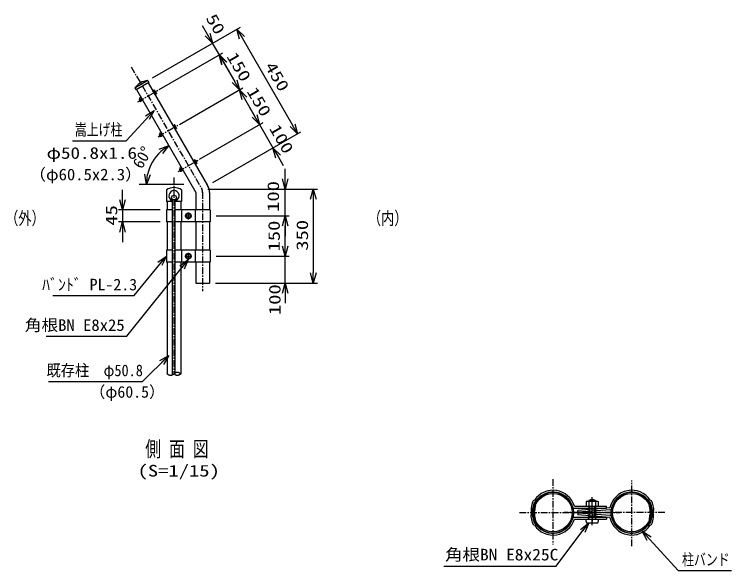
# Model space of a CAD drawing. Units: millimetres, scale not verified. Extents: x -4455 to 4455, y -3150 to 3150.
# Drawn here: x -369 to 2301, y 7 to 2078 of the extents above; entities that cross this region are included whole.
import ezdxf
from ezdxf.enums import TextEntityAlignment as Align

# ---------------------------------------------------------------- set-up
doc = ezdxf.new("R2010")
doc.units = ezdxf.units.MM
doc.header["$LTSCALE"] = 20
doc.linetypes.add('USER1', pattern=[2, 1.25, -0.25, 0.25, -0.25])
for name, color, linetype, lineweight in [('0-0_net', 2, 'Continuous', 25), ('0-1_0', 7, 'Continuous', 25), ('0-3_1', 7, 'Continuous', 25), ('0-4_EXTCNT-L', 4, 'Continuous', 25), ('0-5_柱', 7, 'Continuous', 25), ('0-6_center', 2, 'USER1', 25), ('0-7_band', 3, 'Continuous', 25), ('0-B_2', 7, 'Continuous', 25), ('0-C_10', 4, 'Continuous', 25), ('0-D_CENTLN-L', 2, 'USER1', 25)]:
    doc.layers.add(name, color=color, linetype=linetype, lineweight=lineweight)
doc.styles.add('ＭＳ ゴシック', font='')
doc.styles.get('ＭＳ ゴシック').set_extended_font_data('MS Gothic')

# ---------------------------------------------------------------- blocks, each defined once
blk = doc.blocks.new('_Open30')
at = {"layer": '0-1_0', "color": 2}
blk.add_line((0, 0), (-20, 0), dxfattribs=at)
blk.add_lwpolyline([(-20, 5.36), (0, 0), (-20, -5.36)], dxfattribs=at)

msp = doc.modelspace()

# ---------------------------------------------------------------- linework, layer by layer
at = {"layer": '0-0_net', "color": 1}
for p, q in [((145.41, 1841.02), (472.79, 2030.03)), ((145.41, 1841.02), (382.3, 1977.79)), ((170.38, 1797.76), (406.83, 1934.27)), ((170.4, 1797.72), (407.3, 1934.49)), ((245.39, 1667.85), (481.83, 1804.36)), ((245.39, 1667.85), (481.83, 1804.36)), ((320.41, 1537.91), (556.86, 1674.42)), ((320.41, 1537.91), (556.86, 1674.42)), ((370.41, 1451.3), (697.79, 1640.32)), ((370.41, 1451.3), (606.86, 1587.82)), ((351.23, 1427.39), (758.9, 1427.39)), ((351.25, 1427.35), (653.9, 1427.35)), ((382.98, 1327.35), (653.9, 1327.35)), ((382.98, 1327.35), (653.9, 1327.35)), ((382.98, 1177.35), (653.9, 1177.35)), ((382.98, 1177.35), (653.9, 1177.35)), ((380.03, 1077.35), (653.9, 1077.35)), ((380.03, 1077.35), (758.9, 1077.35))]:
    msp.add_line(p, q, dxfattribs=at)
at = {"layer": '0-0_net'}
for p, q in [((350.56, 2002.76), (331.81, 2035.24)), ((478.55, 1990.05), (666.05, 1665.29)), ((394.31, 1926.99), (369.31, 1970.29)), ((412.59, 1894.3), (450.09, 1829.34)), ((413.06, 1894.52), (431.81, 1862.04)), ((487.59, 1764.39), (525.12, 1699.4)), ((525.12, 1699.39), (506.37, 1731.87)), ((543.87, 1666.92), (593.87, 1580.32)), ((612.62, 1547.84), (631.37, 1515.37)), ((638.9, 1464.85), (638.9, 1502.35)), ((638.9, 1327.35), (638.9, 1427.35)), ((743.9, 1389.89), (743.9, 1114.85)), ((638.9, 1214.85), (638.9, 1289.85)), ((638.9, 1289.85), (638.9, 1252.35)), ((638.9, 1214.85), (638.9, 1252.35)), ((638.9, 1077.35), (638.9, 1177.35)), ((638.9, 1039.85), (638.9, 1002.35))]:
    msp.add_line(p, q, dxfattribs=at)
at = {"layer": '0-1_0', "color": 2}
for p, q in [((33.94, 1387.35), (33.94, 1424.85)), ((33.94, 1349.85), (33.94, 1304.85)), ((33.94, 1267.35), (33.94, 1229.85)), ((1645.9, 21.81), (1229.82, 21.81)), ((2101.23, 6.81), (2300.74, 6.81))]:
    msp.add_line(p, q, dxfattribs=at)
at = {"layer": '0-1_0', "color": 1}
for p, q in [((174.58, 1349.85), (18.94, 1349.85)), ((174.58, 1304.85), (18.94, 1304.85))]:
    msp.add_line(p, q, dxfattribs=at)
at = {"layer": '0-1_0'}
for p, q in [((1567, 269.37), (1564.87, 268.14)), ((1769.49, 267.78), (1769.49, 265.91)), ((1769.49, 267.78), (1793.49, 267.78)), ((1773.09, 265.91), (1773.09, 267.78)), ((1789.89, 265.91), (1789.89, 267.78)), ((1793.49, 267.78), (1793.49, 265.91)), ((1997.61, 269.37), (1999.74, 268.14)), ((1563.42, 250.64), (1570.17, 249.21)), ((1570.26, 263.29), (1568.32, 262.16)), ((1715.49, 246.63), (1835.49, 246.63)), ((1847.49, 240.31), (1727.85, 230.89)), ((1762.83, 265.91), (1800.15, 265.91)), ((1765.59, 265.91), (1769.49, 263.66)), ((1773.39, 265.91), (1769.49, 263.66)), ((1769.49, 263.66), (1769.49, 246.63)), ((1789.59, 265.91), (1793.49, 263.66)), ((1797.39, 265.91), (1793.49, 263.66)), ((1793.49, 263.66), (1793.49, 246.63)), ((1835.49, 239.73), (1835.49, 246.63)), ((2000.67, 254.53), (1994.01, 252.74)), ((1994.35, 263.29), (1996.29, 262.16)), ((1558.1, 223.43), (1558.75, 224.08)), ((1562.23, 218.7), (1562.84, 219.38)), ((1562.98, 227.18), (1563.63, 226.53)), ((1713.98, 239.73), (1835.49, 239.73)), ((1728.39, 224.02), (1727.85, 230.89)), ((1728.39, 221.4), (1727.85, 214.52)), ((1847.49, 205.1), (1727.85, 214.52)), ((1849.54, 233.55), (1728.39, 224.02)), ((1849.54, 211.87), (1728.39, 221.4)), ((2001.63, 218.24), (2000.98, 218.89)), ((2002.38, 226.72), (2001.77, 226.04)), ((2006.51, 221.98), (2005.86, 221.34)), ((1563.94, 190.89), (1570.6, 192.68)), ((1713.98, 205.68), (1835.49, 205.68)), ((1715.49, 198.78), (1835.49, 198.78)), ((1757.49, 198.78), (1805.49, 198.78)), ((1835.49, 205.68), (1835.49, 198.78)), ((2001.19, 194.77), (1994.44, 196.2)), ((1567, 176.04), (1564.87, 177.28)), ((1570.26, 182.13), (1568.32, 183.25)), ((1761.99, 184.38), (1800.99, 184.38)), ((1994.35, 182.13), (1996.29, 183.25)), ((1997.61, 176.04), (1999.74, 177.28))]:
    msp.add_line(p, q, dxfattribs=at)
at = {"layer": '0-1_0', "color": 4}
for p, q in [((1769.49, 246.63), (1769.49, 210.78)), ((1773.09, 205.88), (1773.09, 246.63)), ((1789.89, 205.88), (1789.89, 246.63)), ((1793.49, 246.63), (1793.49, 210.78)), ((1767.69, 203.28), (1771.98, 204.43)), ((1767.69, 198.78), (1767.69, 203.28)), ((1768.77, 203.57), (1768.77, 210.78)), ((1768.77, 210.78), (1794.21, 210.78)), ((1794.21, 203.57), (1794.21, 210.78))]:
    msp.add_line(p, q, dxfattribs=at)
at = {"layer": '0-1_0', "color": 3}
for p, q in [((1645.9, 21.81), (1767.19, 182.39)), ((2101.23, 6.81), (1969.61, 151.57))]:
    msp.add_line(p, q, dxfattribs=at)
at = {"layer": '0-1_0'}
for points in [[(-152.37, 1607.07), (47.4, 1607.07), (150.37, 1717.91)], [(-241.82, 710.96), (108.54, 710.96), (204.75, 805.94)], [(1762.83, 265.91), (1758.93, 263.66), (1758.93, 246.63), (1804.05, 246.63)], [(1800.15, 265.91), (1804.05, 263.66), (1804.05, 246.63)]]:
    msp.add_lwpolyline(points, dxfattribs=at)
at = {"layer": '0-1_0', "color": 3}
for points in [[(-224.96, 1030.44), (76.71, 1030.44), (195.47, 1175.44)], [(-249.88, 879.56), (50.28, 879.56), (277.2, 1162.81)]]:
    msp.add_lwpolyline(points, dxfattribs=at)
at = {"layer": '0-1_0', "color": 4}
msp.add_lwpolyline([(1795.29, 198.78), (1795.29, 203.28), (1791.01, 204.43)], dxfattribs=at)
at = {"layer": '0-1_0', "color": 3}
for centre, radius in [((1635.87, 222.71), 76.2), ((1635.87, 222.71), 71.4), ((1928.74, 222.71), 76.2), ((1928.74, 222.71), 71.4)]:
    msp.add_circle(centre, radius, dxfattribs=at)
at = {"layer": '0-1_0'}
for centre, radius, start, end in [((1635.87, 222.86), 83.1, 16.61866, 145.96895), ((1635.9, 222.78), 76.28, 15.83904, 141.43179), ((1928.74, 222.86), 83.1, 34.03105, 167.88099), ((1928.71, 222.78), 76.28, 38.56821, 168.66301), ((1571.77, 256.19), 13.8, 120, 165.56163), ((1563.36, 275.24), 13.8, 300, 339.19486), ((1781.49, 245.28), 25.5, 61.92751, 118.07249), ((2001.25, 275.24), 13.8, 200.80514, 240), ((1992.84, 256.19), 13.8, 14.43837, 60), ((1701.19, 222.86), 147.45, 165.56163, 176.05686), ((1701.19, 222.86), 140.55, 168.60068, 177.63166), ((1701.19, 222.86), 140.55, 165.56163, 176.05686), ((1571.77, 256.19), 6.9, 120, 165.56163), ((1701.19, 222.86), 133.65, 168.62961, 177.63166), ((1714.18, 244.77), 5.04, 193.4251, 267.66961), ((1803.58, 212.33), 194.66, 4.52123, 11.97968), ((1992.84, 256.19), 6.9, 14.43837, 60), ((1897.49, 224.93), 107.23, 6.23316, 17.91068), ((1864.6, 219.33), 140.55, 5.47449, 14.50547), ((1898.85, 225.16), 112.75, 6.24102, 17.7988), ((1573.07, 210.73), 19.59, 142.31807, 188.03653), ((1568.23, 232.04), 14.17, 176.09309, 221.18613), ((1572.61, 212.13), 18.38, 142.07993, 144.88864), ((1524.15, 208.93), 36.14, 5.95148, 22.40194), ((1553.87, 228.96), 6.9, 315, 357.63166), ((1580.95, 210.37), 20.49, 156.01653, 184.27756), ((1567.86, 232.06), 6.9, 176.05686, 225), ((1570.92, 214.52), 9.43, 119.68991, 148.97844), ((1553.06, 216.46), 14.59, 25.33278, 43.61265), ((1553.13, 228.97), 14.54, 334.48464, 357.70293), ((1592.59, 223.97), 26.37, 182.73491, 193.65639), ((1761.03, 233.08), 194.66, 184.52123, 191.97968), ((1848.94, 238.56), 5.04, 276.83039, 351.0749), ((1863.41, 222.55), 133.65, 348.62961, 357.63166), ((2011.48, 216.45), 14.54, 154.48464, 177.70293), ((1972.01, 221.45), 26.37, 2.73491, 13.65639), ((2011.54, 228.95), 14.59, 205.33278, 223.61265), ((1993.69, 230.9), 9.43, 299.68991, 328.97844), ((1863.41, 222.55), 140.55, 348.60068, 357.63166), ((1996.75, 213.36), 6.9, 356.05686, 45), ((1983.66, 235.05), 20.49, 336.01653, 4.27756), ((2010.74, 216.46), 6.9, 135, 177.63166), ((2040.46, 236.48), 36.14, 185.95148, 202.40194), ((1992, 233.28), 18.38, 322.07993, 324.88864), ((1991.54, 234.68), 19.59, 322.31807, 8.03653), ((1996.38, 213.38), 14.17, 356.09309, 41.18613), ((1665.76, 220.25), 112.75, 186.24102, 197.7988), ((1700.01, 226.09), 140.55, 185.47449, 194.50547), ((1667.12, 220.48), 107.23, 186.23316, 197.91068), ((1571.77, 189.23), 6.9, 194.43837, 240), ((1635.87, 222.55), 83.1, 214.03105, 343.38134), ((1635.9, 222.63), 76.28, 218.56821, 344.16096), ((1714.18, 200.64), 5.04, 92.33039, 166.5749), ((1783.46, 197.67), 25.99, 177.54795, 208.86111), ((1779.53, 197.67), 25.99, 331.13889, 2.45205), ((1928.74, 222.55), 83.1, 192.11901, 325.96895), ((1848.94, 206.86), 5.04, 8.9251, 83.16961), ((1928.71, 222.63), 76.28, 191.33699, 321.43179), ((1992.84, 189.23), 6.9, 300, 345.56163), ((1863.41, 222.55), 140.55, 345.56163, 356.05686), ((1863.41, 222.55), 147.45, 345.56163, 356.05686), ((1571.77, 189.23), 13.8, 194.43837, 240), ((1563.36, 170.18), 13.8, 20.80514, 60), ((1761.99, 185.88), 1.5, 210.22456, 270), ((1800.99, 185.88), 1.5, 270, 329.77544), ((2001.25, 170.18), 13.8, 120, 159.19486), ((1992.84, 189.23), 13.8, 300, 345.56163)]:
    msp.add_arc(centre, radius, start, end, dxfattribs=at)
at = {"layer": '0-1_0', "color": 4}
for centre, start, end in [((1771.59, 205.88), 285, 0), ((1791.39, 205.88), 180, 255)]:
    msp.add_arc(centre, 1.5, start, end, dxfattribs=at)
at = {"layer": '0-3_1', "color": 4, "linetype": 'USER1'}
for p, q in [((91.39, 1752.1), (165.25, 1794.75)), ((166.39, 1622.19), (240.25, 1664.84)), ((241.39, 1492.28), (315.25, 1534.93))]:
    msp.add_line(p, q, dxfattribs=at)
at = {"layer": '0-3_1'}
for p, q in [((96.62, 1758.03), (99.7, 1769.52)), ((98.38, 1760.76), (105.24, 1764.72)), ((102.98, 1768.64), (99.7, 1769.52)), ((102.38, 1753.83), (109.24, 1757.79)), ((171.62, 1628.12), (174.7, 1639.61)), ((173.38, 1630.85), (180.24, 1634.81)), ((177.98, 1638.73), (174.7, 1639.61)), ((177.38, 1623.92), (184.24, 1627.88)), ((298.95, 1530.14), (305.59, 1533.97)), ((302.95, 1523.21), (309.59, 1527.04)), ((305.59, 1533.97), (309.59, 1527.04)), ((305.59, 1533.97), (306.96, 1533.6)), ((306.96, 1533.6), (309.96, 1528.41)), ((309.96, 1528.41), (309.59, 1527.04)), ((246.62, 1498.21), (249.7, 1509.7)), ((248.38, 1500.94), (255.25, 1504.9)), ((252.98, 1508.82), (249.7, 1509.7)), ((252.38, 1494.01), (259.25, 1497.97)), ((197.98, 1423.75), (197.98, 1380.75)), ((252.98, 1423.75), (252.98, 1380.75)), ((219.96, 1387.64), (214.84, 1392.77)), ((230.9, 1387.64), (236.02, 1392.77)), ((220.48, 1380.75), (197.98, 1380.75)), ((220.43, 735.57), (220.43, 1387.91)), ((230.43, 742.21), (230.43, 1387.91)), ((252.98, 1380.75), (230.48, 1380.75))]:
    msp.add_line(p, q, dxfattribs=at)
at = {"layer": '0-3_1', "color": 4}
msp.add_line((261.78, 1444.57), (96.11, 1444.57), dxfattribs=at)
at = {"layer": '0-3_1'}
msp.add_circle((225.43, 1395.39), 9, dxfattribs=at)
msp.add_circle((225.43, 1395.39), 9, dxfattribs=at)
for centre, radius, start, end in [((100.32, 1757.39), 4, 120, 300), ((175.32, 1627.48), 4, 120, 300), ((250.33, 1497.57), 4, 120, 300), ((225.48, 1386.24), 46.52, 53.75753, 126.24036), ((225.45, 1402.25), 19, 292.92938, 245.65717), ((306.73, 1415), 50.8, 359.99998, 30.0003), ((218.45, 1386.78), 2, 245.55466, 10.65671), ((232.45, 1386.77), 2, 169.34322, 276.63275)]:
    msp.add_arc(centre, radius, start, end, dxfattribs=at)
at = {"layer": '0-4_EXTCNT-L'}
for points in [[(205.62, 735.23), (205.11, 735.52), (204.6, 735.82), (204.09, 736.14), (203.58, 736.46), (203.08, 736.79), (202.57, 737.13), (202.06, 737.48), (201.55, 737.82), (201.04, 738.18), (200.54, 738.53), (200.03, 738.89)], [(225.43, 738.89), (224.92, 738.53), (224.41, 738.18), (223.9, 737.82), (223.4, 737.48), (222.89, 737.13), (222.38, 736.79), (221.87, 736.46), (221.36, 736.14), (220.86, 735.82), (220.35, 735.52), (219.84, 735.23), (219.33, 734.95), (218.82, 734.68), (218.32, 734.43), (217.81, 734.19), (217.3, 733.97), (216.79, 733.77), (216.28, 733.59), (215.78, 733.43), (215.27, 733.29), (214.76, 733.17), (214.25, 733.08), (213.74, 733.01), (213.24, 732.97), (212.73, 732.96), (212.22, 732.97), (211.71, 733.01), (211.2, 733.08), (210.7, 733.17), (210.19, 733.29), (209.68, 733.43), (209.17, 733.59), (208.66, 733.77), (208.16, 733.97), (207.65, 734.19), (207.14, 734.43), (206.63, 734.68), (206.12, 734.95), (205.62, 735.23)], [(231.02, 742.55), (230.51, 742.25), (230, 741.95), (229.49, 741.63), (228.99, 741.31), (228.48, 740.98), (227.97, 740.64), (227.46, 740.3), (226.95, 739.95), (226.44, 739.6), (225.94, 739.24), (225.43, 738.89)], [(231.02, 735.23), (230.51, 735.52), (230, 735.82), (229.49, 736.14), (228.99, 736.46), (228.48, 736.79), (227.97, 737.13), (227.46, 737.48), (226.95, 737.82), (226.44, 738.18), (225.94, 738.53), (225.43, 738.89)], [(250.83, 738.89), (250.32, 739.24), (249.81, 739.6), (249.31, 739.95), (248.8, 740.3), (248.29, 740.64), (247.78, 740.98), (247.27, 741.31), (246.77, 741.63), (246.26, 741.95), (245.75, 742.25), (245.24, 742.55), (244.73, 742.83), (244.23, 743.09), (243.72, 743.35), (243.21, 743.58), (242.7, 743.8), (242.19, 744), (241.69, 744.18), (241.18, 744.34), (240.67, 744.48), (240.16, 744.6), (239.65, 744.69), (239.15, 744.76), (238.64, 744.8), (238.13, 744.81), (237.62, 744.8), (237.11, 744.76), (236.61, 744.69), (236.1, 744.6), (235.59, 744.48), (235.08, 744.34), (234.57, 744.18), (234.07, 744), (233.56, 743.8), (233.05, 743.58), (232.54, 743.35), (232.03, 743.09), (231.53, 742.83), (231.02, 742.55)], [(250.83, 738.89), (250.32, 738.53), (249.81, 738.18), (249.31, 737.82), (248.8, 737.48), (248.29, 737.13), (247.78, 736.79), (247.27, 736.46), (246.77, 736.14), (246.26, 735.82), (245.75, 735.52), (245.24, 735.23), (244.73, 734.95), (244.23, 734.68), (243.72, 734.43), (243.21, 734.19), (242.7, 733.97), (242.19, 733.77), (241.69, 733.59), (241.18, 733.43), (240.67, 733.29), (240.16, 733.17), (239.65, 733.08), (239.15, 733.01), (238.64, 732.97), (238.13, 732.96), (237.62, 732.97), (237.11, 733.01), (236.61, 733.08), (236.1, 733.17), (235.59, 733.29), (235.08, 733.43), (234.57, 733.59), (234.07, 733.77), (233.56, 733.97), (233.05, 734.19), (232.54, 734.43), (232.03, 734.68), (231.53, 734.95), (231.02, 735.23)]]:
    msp.add_lwpolyline(points, dxfattribs=at)
at = {"layer": '0-5_柱'}
for p, q in [((127.66, 1830.77), (80.2, 1803.37)), ((131.66, 1823.84), (107.93, 1810.14)), ((127.66, 1830.77), (131.66, 1823.84)), ((129.92, 1822.84), (350.72, 1440.4)), ((80.2, 1803.37), (84.2, 1796.44)), ((107.93, 1810.14), (84.2, 1796.44)), ((85.93, 1797.44), (306.73, 1415)), ((306.73, 1415), (306.73, 1349.85)), ((357.53, 1415), (357.53, 1349.85)), ((200.03, 1380.75), (200.03, 1349.85)), ((250.83, 1380.75), (250.83, 1349.85)), ((200.03, 1304.85), (200.03, 1199.85)), ((250.83, 1304.85), (250.83, 1199.85)), ((306.73, 1304.85), (306.73, 1199.85)), ((357.53, 1304.85), (357.53, 1199.85)), ((200.03, 1154.85), (200.03, 738.89)), ((250.83, 1154.85), (250.83, 738.89)), ((306.73, 1154.85), (306.73, 1077.35)), ((357.53, 1154.85), (357.53, 1077.35)), ((306.73, 1077.35), (357.53, 1077.35))]:
    msp.add_line(p, q, dxfattribs=at)
msp.add_arc((131.65, 1769.05), 61.84, 93.70169, 146.29858, dxfattribs=at)
at = {"layer": '0-5_柱', "color": 2}
msp.add_arc((290.23, 1444.23), 167.6, 132.84657, 167.15339, dxfattribs=at)
at = {"layer": '0-6_center'}
for p, q in [((66.53, 1881.84), (328.74, 1427.67)), ((225.43, 1469.81), (225.43, 738.89)), ((332.13, 1415.9), (332.13, 1047.68)), ((1781.49, 226.3), (1781.49, 280.15)), ((1781.49, 231.32), (1781.49, 255.18)), ((1781.49, 176.49), (1781.49, 223.06)), ((1781.49, 214.1), (1781.49, 190.23))]:
    msp.add_line(p, q, dxfattribs=at)
msp.add_arc((306.73, 1415), 25.4, 359.99998, 30.0003, dxfattribs=at)
at = {"layer": '0-7_band'}
for p, q in [((197.08, 1349.85), (197.08, 1304.85)), ((220.48, 1349.85), (197.08, 1349.85)), ((360.48, 1349.85), (230.48, 1349.85)), ((253.78, 1349.85), (253.78, 1304.85)), ((278.78, 1337.13), (270.26, 1332.21)), ((278.78, 1340.27), (278.78, 1314.44)), ((278.78, 1337.13), (287.29, 1332.21)), ((303.78, 1349.85), (303.78, 1304.85)), ((360.48, 1349.85), (360.48, 1304.85)), ((265.86, 1327.35), (291.69, 1327.35)), ((270.26, 1332.21), (270.26, 1322.5)), ((278.78, 1317.58), (270.26, 1322.5)), ((278.78, 1317.58), (287.29, 1322.5)), ((287.29, 1322.5), (287.29, 1332.21)), ((220.48, 1304.85), (197.08, 1304.85)), ((293.78, 1304.85), (230.48, 1304.85)), ((360.48, 1304.85), (253.78, 1304.85)), ((197.08, 1199.85), (197.08, 1154.85)), ((220.48, 1199.85), (197.08, 1199.85)), ((293.78, 1199.85), (230.48, 1199.85)), ((360.48, 1199.85), (253.78, 1199.85)), ((253.78, 1199.85), (253.78, 1154.85)), ((265.86, 1177.35), (291.69, 1177.35)), ((278.78, 1187.13), (270.26, 1182.21)), ((270.26, 1182.21), (270.26, 1172.5)), ((278.78, 1190.27), (278.78, 1164.44)), ((278.78, 1187.13), (287.29, 1182.21)), ((303.78, 1199.85), (303.78, 1154.85)), ((360.48, 1199.85), (360.48, 1154.85)), ((220.48, 1154.85), (197.08, 1154.85)), ((293.78, 1154.85), (230.48, 1154.85)), ((360.48, 1154.85), (253.78, 1154.85)), ((278.78, 1167.58), (270.26, 1172.5))]:
    msp.add_line(p, q, dxfattribs=at)
msp.add_lwpolyline([(278.78, 1167.58), (287.29, 1172.5), (287.29, 1182.21)], dxfattribs=at)
for centre, radius in [((278.78, 1327.35), 10.5), ((278.78, 1327.35), 8.52), ((278.78, 1177.35), 10.5), ((278.78, 1177.35), 8.52)]:
    msp.add_circle(centre, radius, dxfattribs=at)
at = {"layer": '0-B_2'}
for p, q in [((146.9, 1793.44), (151.9, 1796.33)), ((154.9, 1779.58), (146.9, 1793.44)), ((148.9, 1789.97), (153.9, 1792.86)), ((152.98, 1795.71), (151.9, 1796.33)), ((159.9, 1783.71), (152.98, 1795.71)), ((152.9, 1783.04), (157.9, 1785.93)), ((154.9, 1779.58), (159.9, 1782.47)), ((159.9, 1783.71), (159.9, 1782.47)), ((221.9, 1663.53), (226.91, 1666.42)), ((229.9, 1649.67), (221.9, 1663.53)), ((223.9, 1660.06), (228.91, 1662.95)), ((227.98, 1665.8), (226.91, 1666.42)), ((227.9, 1653.14), (232.91, 1656.03)), ((234.91, 1653.8), (227.98, 1665.8)), ((229.9, 1649.67), (234.91, 1652.56)), ((234.91, 1653.8), (234.91, 1652.56)), ((296.9, 1533.62), (301.91, 1536.51)), ((304.9, 1519.76), (296.9, 1533.62)), ((298.9, 1530.16), (303.91, 1533.05)), ((302.98, 1535.89), (301.91, 1536.51)), ((302.9, 1523.23), (307.91, 1526.12)), ((309.91, 1523.89), (302.98, 1535.89)), ((304.9, 1519.76), (309.91, 1522.65)), ((309.91, 1523.89), (309.91, 1522.65))]:
    msp.add_line(p, q, dxfattribs=at)
for centre, radius, start, end in [((146.71, 1792.09), 7.28, 6.44714, 30.0036), ((144.83, 1783.25), 13.29, 11.61749, 46.65027), ((153.64, 1780.09), 7.23, 30, 54.21434), ((221.72, 1662.18), 7.28, 6.44714, 30.0036), ((219.83, 1653.34), 13.29, 11.61749, 46.65027), ((228.64, 1650.18), 7.23, 30, 54.21434), ((296.72, 1532.28), 7.28, 6.44714, 30.0036), ((294.83, 1523.43), 13.29, 11.61749, 46.65027), ((303.65, 1520.28), 7.23, 30, 54.21434)]:
    msp.add_arc(centre, radius, start, end, dxfattribs=at)
at = {"layer": '0-C_10'}
for p, q in [((1553.71, 213.71), (1559.98, 213.71)), ((1560.97, 231.71), (1567.89, 231.71)), ((2003.64, 213.71), (1996.72, 213.71)), ((2010.9, 231.71), (2004.63, 231.71))]:
    msp.add_line(p, q, dxfattribs=at)
at = {"layer": '0-D_CENTLN-L'}
for p, q in [((1635.87, 347.18), (1635.87, 103.59)), ((1928.74, 98.24), (1928.74, 341.83)), ((1510.84, 222.71), (1885.86, 222.71)), ((2052.15, 222.71), (1677.13, 222.71))]:
    msp.add_line(p, q, dxfattribs=at)

# ---------------------------------------------------------------- block references
at = {"layer": '0-0_net', "xscale": 1.875, "yscale": 1.875}
for p, rotation in [((369.31, 1970.29), 300.00015), ((459.8, 2022.53), 120), ((393.84, 1926.77), 120.0003), ((394.31, 1926.99), 120.00015), ((468.84, 1796.86), 300.0003), ((468.84, 1796.86), 120.0003), ((543.87, 1666.92), 300.0003), ((543.87, 1666.92), 300), ((684.8, 1632.82), 300), ((593.87, 1580.32), 120), ((638.9, 1427.35), 270), ((743.9, 1427.39), 90), ((638.9, 1327.35), 90), ((638.9, 1327.35), 90), ((638.9, 1177.35), 270), ((638.9, 1177.35), 270), ((743.9, 1077.35), 270), ((638.9, 1077.35), 90)]:
    msp.add_blockref('_Open30', p, dxfattribs=dict(at, rotation=rotation))
at = {"layer": '0-1_0', "xscale": 1.875, "yscale": 1.875}
for p, rotation in [((152.09, 1719.72), 46.42172), ((33.94, 1349.85), 270), ((33.94, 1304.85), 90), ((197.08, 1177.35), 50.09331), ((278.78, 1164.76), 50.99455), ((206.55, 807.67), 43.89804), ((1768.7, 184.38), 52.93496), ((1967.93, 153.42), 132.27964)]:
    msp.add_blockref('_Open30', p, dxfattribs=dict(at, rotation=rotation))
at = {"layer": '0-5_柱', "xscale": 1.875, "yscale": 1.875}
for p, rotation in [((206.43, 1589.38), 36.42326), ((122.63, 1444.23), 263.57669)]:
    msp.add_blockref('_Open30', p, dxfattribs=dict(at, rotation=rotation))

# ---------------------------------------------------------------- texts
at = {"layer": '0-0_net', "color": 3, "style": 'ＭＳ ゴシック', "width": 1.3}
for s, rotation, p in [('50', 300, (331.2, 2057.16)), ('150', 300, (408.43, 1914.84)), ('450', 300, (550.76, 1878.33)), ('150', 300, (483.45, 1784.92)), ('100', 300, (567.09, 1646.66)), ('100', 90, (629.3, 1342.32)), ('350', 90, (737.22, 1197.73)), ('150', 90, (632.22, 1194.98)), ('100', 90, (634.99, 958.12))]:
    msp.add_text(s, height=43.26, rotation=rotation, dxfattribs=at).set_placement(p, align=Align.BOTTOM_LEFT)
at = {"layer": '0-1_0', "color": 3, "style": 'ＭＳ ゴシック'}
for s, height, width, p in [('嵩上げ柱', 43.26, 0.75, (-143.5, 1613.75)), ('φ50.8x1.6', 43.3, 1.2, (-248.78, 1526.82)), ('（φ60.5x2.3）', 43.3, 1.05, (-312.89, 1446.82)), ('（外）', 48.09, 0.75, (-402.85, 1280.3)), ('（内）', 48.09, 0.75, (947.06, 1280.3)), ('角根BN E8x25', 43.3, 1.05, (-329.68, 886.23)), ('既存柱\u3000φ50.8', 43.3, 0.9, (-249.2, 717.63)), ('側 面 図', 57.77, 0.75, (118.2, 413.53)), ('(S=1/15)', 43.26, 1.3, (90.03, 344.17)), ('角根BN E8x25C', 43.3, 1.1, (1234.22, 31.85)), ('柱バンド', 43.26, 0.75, (2116.23, 13.49))]:
    msp.add_text(s, height=height, dxfattribs=dict(at, width=width)).set_placement(p, align=Align.BOTTOM_LEFT)
at = {"layer": '0-1_0', "color": 3, "style": 'ＭＳ ゴシック', "width": 1.3}
msp.add_text('45', height=43.26, rotation=90, dxfattribs=at).set_placement((27.27, 1290.92), align=Align.BOTTOM_LEFT)
at = {"layer": '0-1_0', "color": 3, "style": 'ＭＳ ゴシック'}
for s, p in [('ﾊﾞﾝﾄﾞ PL-2.3', (-265.37, 1037.12)), ('（φ60.5）', (-88.95, 637.63))]:
    msp.add_text(s, height=43.26, dxfattribs=at).set_placement(p, align=Align.BOTTOM_LEFT)
at = {"layer": '0-5_柱', "color": 3, "style": 'ＭＳ ゴシック'}
msp.add_text('60°', height=43.3, rotation=60, dxfattribs=at).set_placement((116.99, 1492.72), align=Align.BOTTOM_LEFT)

doc.saveas('drawing.dxf')
